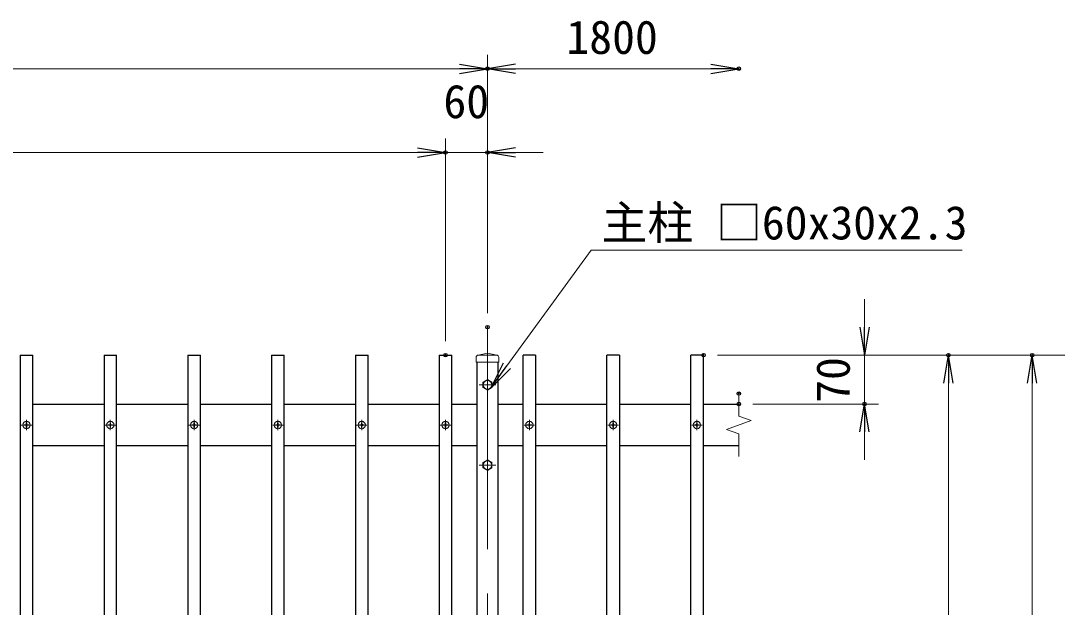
# Model space of a CAD drawing. Units: millimetres, scale not verified. Extents: x -4200 to 4200, y -2970 to 2970.
# Drawn here: x -2048 to -564, y 269 to 1108 of the extents above; entities that cross this region are included whole.
import ezdxf
from ezdxf.enums import TextEntityAlignment as Align

# ---------------------------------------------------------------- set-up
doc = ezdxf.new("R2010")
doc.units = ezdxf.units.MM
doc.header["$LTSCALE"] = 10
doc.header["$PDMODE"] = 32
doc.header["$PDSIZE"] = 5
doc.linetypes.add('USER1', pattern=[50.8, 31.75, -6.35, 6.35, -6.35])
for name, color, linetype, lineweight in [('0-2_D-BMK', 2, 'USER1', 13), ('0-3_D-STR3', 3, 'Continuous', 13), ('0-4_D-STR-DIM', 7, 'Continuous', 13), ('0-5_0', 7, 'Continuous', 25), ('0-9_D-STR1', 1, 'Continuous', 25), ('0-B_D-STR-TXT', 7, 'Continuous', 13)]:
    doc.layers.add(name, color=color, linetype=linetype, lineweight=lineweight)
doc.layers.add('0-6_Defpoints', color=8, linetype='Continuous')
doc.styles.add('ＭＳ ゴシック', font='')
doc.styles.get('ＭＳ ゴシック').set_extended_font_data('MS Gothic')

# ---------------------------------------------------------------- blocks, each defined once
blk = doc.blocks.new('_Open')
at = {"layer": '0-5_0'}
blk.add_line((-10, 1.667), (0, 0), dxfattribs=at)
blk.add_lwpolyline([(-10, -1.667), (0, 0), (-10, 0)], dxfattribs=at)
blk = doc.blocks.new('MLeader1')
at = {"layer": '0-B_D-STR-TXT'}
blk.add_line((-1221.13, 779.88), (-700.03, 779.88), dxfattribs=at)
at = {"layer": '0-B_D-STR-TXT', "lineweight": 25}
blk.add_line((-1346.42, 610.25), (-1375.35, 581.84), dxfattribs=at)
at = {"layer": '0-B_D-STR-TXT'}
blk.add_lwpolyline([(-1351.81, 614.17), (-1231.13, 779.88), (-1221.13, 779.88)], dxfattribs=at)
at = {"layer": '0-B_D-STR-TXT', "lineweight": 25}
blk.add_lwpolyline([(-1357.2, 618.1), (-1375.35, 581.84), (-1351.81, 614.17)], dxfattribs=at)
at = {"layer": '0-B_D-STR-TXT', "style": 'ＭＳ ゴシック'}
blk.add_text('主柱 □60x30x2.3', height=48.09, dxfattribs=at).set_placement((-1216.18, 780.66), align=Align.BOTTOM_LEFT)

msp = doc.modelspace()

# ---------------------------------------------------------------- linework, layer by layer
at = {"layer": '0-2_D-BMK'}
for p, q in [((-1379.62, 669.5), (-1379.62, -490.5)), ((-1367.62, 587), (-1391.62, 587)), ((-2039.62, 537), (-2039.62, 522)), ((-1919.62, 537), (-1919.62, 522)), ((-1799.62, 537), (-1799.62, 522)), ((-1679.62, 537), (-1679.62, 522)), ((-1559.62, 537), (-1559.62, 522)), ((-1439.62, 537), (-1439.62, 522)), ((-1319.62, 537), (-1319.62, 522)), ((-1199.62, 537), (-1199.62, 522)), ((-1079.62, 537), (-1079.62, 522)), ((-2032.12, 529.5), (-2047.12, 529.5)), ((-1912.12, 529.5), (-1927.12, 529.5)), ((-1792.12, 529.5), (-1807.12, 529.5)), ((-1672.12, 529.5), (-1687.12, 529.5)), ((-1552.12, 529.5), (-1567.12, 529.5)), ((-1432.12, 529.5), (-1447.12, 529.5)), ((-1312.12, 529.5), (-1327.12, 529.5)), ((-1192.12, 529.5), (-1207.12, 529.5)), ((-1072.12, 529.5), (-1087.12, 529.5)), ((-1367.62, 472), (-1391.62, 472))]:
    msp.add_line(p, q, dxfattribs=at)
at = {"layer": '0-3_D-STR3'}
for p, q in [((-1395.87, 626.5), (-1395.87, 619.5)), ((-1379.62, 632.5), (-1392.87, 629.5)), ((-1392.87, 629.5), (-1366.37, 629.5)), ((-1379.62, 632.5), (-1366.37, 629.5)), ((-1363.37, 626.5), (-1363.37, 619.5)), ((-1395.87, 619.5), (-1363.37, 619.5)), ((-2041.45, 529.89), (-2042.97, 529.87)), ((-2042.97, 529.87), (-2042.97, 529.14)), ((-2042.97, 529.87), (-2042.97, 529.14)), ((-2041.45, 529.11), (-2042.97, 529.14)), ((-2040.52, 530.37), (-2041.45, 529.89)), ((-2040.52, 528.64), (-2041.45, 529.11)), ((-2040.51, 530.38), (-2040.02, 531.31)), ((-2040.51, 528.62), (-2040.02, 527.7)), ((-2039.99, 532.85), (-2040.02, 531.31)), ((-2039.99, 526.15), (-2040.02, 527.7)), ((-2040.01, 532.85), (-2039.26, 532.85)), ((-2039.99, 526.15), (-2039.26, 526.15)), ((-2039.26, 532.85), (-2039.23, 531.31)), ((-2039.26, 526.15), (-2039.23, 527.7)), ((-2038.74, 530.38), (-2039.23, 531.31)), ((-2038.74, 528.62), (-2039.23, 527.7)), ((-2038.72, 530.37), (-2037.79, 529.89)), ((-2038.72, 528.64), (-2037.79, 529.11)), ((-2037.79, 529.11), (-2036.27, 529.14)), ((-1921.45, 529.89), (-1922.97, 529.87)), ((-1922.97, 529.87), (-1922.97, 529.14)), ((-1922.97, 529.87), (-1922.97, 529.14)), ((-1921.45, 529.11), (-1922.97, 529.14)), ((-1920.52, 530.37), (-1921.45, 529.89)), ((-1920.52, 528.64), (-1921.45, 529.11)), ((-1920.51, 530.38), (-1920.02, 531.31)), ((-1920.51, 528.62), (-1920.02, 527.7)), ((-1919.99, 532.85), (-1920.02, 531.31)), ((-1919.99, 526.15), (-1920.02, 527.7)), ((-1920.01, 532.85), (-1919.26, 532.85)), ((-1919.99, 526.15), (-1919.26, 526.15)), ((-1919.26, 532.85), (-1919.23, 531.31)), ((-1919.26, 526.15), (-1919.23, 527.7)), ((-1918.74, 530.38), (-1919.23, 531.31)), ((-1918.74, 528.62), (-1919.23, 527.7)), ((-1918.72, 530.37), (-1917.79, 529.89)), ((-1918.72, 528.64), (-1917.79, 529.11)), ((-1917.79, 529.11), (-1916.27, 529.14)), ((-1801.45, 529.89), (-1802.97, 529.87)), ((-1802.97, 529.87), (-1802.97, 529.14)), ((-1802.97, 529.87), (-1802.97, 529.14)), ((-1801.45, 529.11), (-1802.97, 529.14)), ((-1800.52, 530.37), (-1801.45, 529.89)), ((-1800.52, 528.64), (-1801.45, 529.11)), ((-1800.51, 530.38), (-1800.02, 531.31)), ((-1800.51, 528.62), (-1800.02, 527.7)), ((-1799.99, 532.85), (-1800.02, 531.31)), ((-1799.99, 526.15), (-1800.02, 527.7)), ((-1800.01, 532.85), (-1799.26, 532.85)), ((-1799.99, 526.15), (-1799.26, 526.15)), ((-1799.26, 532.85), (-1799.23, 531.31)), ((-1799.26, 526.15), (-1799.23, 527.7)), ((-1798.74, 530.38), (-1799.23, 531.31)), ((-1798.74, 528.62), (-1799.23, 527.7)), ((-1798.72, 530.37), (-1797.79, 529.89)), ((-1798.72, 528.64), (-1797.79, 529.11)), ((-1797.79, 529.11), (-1796.27, 529.14)), ((-1681.45, 529.89), (-1682.97, 529.87)), ((-1682.97, 529.87), (-1682.97, 529.14)), ((-1682.97, 529.87), (-1682.97, 529.14)), ((-1681.45, 529.11), (-1682.97, 529.14)), ((-1680.52, 530.37), (-1681.45, 529.89)), ((-1680.52, 528.64), (-1681.45, 529.11)), ((-1680.51, 530.38), (-1680.02, 531.31)), ((-1680.51, 528.62), (-1680.02, 527.7)), ((-1679.99, 532.85), (-1680.02, 531.31)), ((-1679.99, 526.15), (-1680.02, 527.7)), ((-1680.01, 532.85), (-1679.26, 532.85)), ((-1679.99, 526.15), (-1679.26, 526.15)), ((-1679.26, 532.85), (-1679.23, 531.31)), ((-1679.26, 526.15), (-1679.23, 527.7)), ((-1678.74, 530.38), (-1679.23, 531.31)), ((-1678.74, 528.62), (-1679.23, 527.7)), ((-1678.72, 530.37), (-1677.79, 529.89)), ((-1678.72, 528.64), (-1677.79, 529.11)), ((-1677.79, 529.11), (-1676.27, 529.14)), ((-1561.45, 529.89), (-1562.97, 529.87)), ((-1562.97, 529.87), (-1562.97, 529.14)), ((-1562.97, 529.87), (-1562.97, 529.14)), ((-1561.45, 529.11), (-1562.97, 529.14)), ((-1560.52, 530.37), (-1561.45, 529.89)), ((-1560.52, 528.64), (-1561.45, 529.11)), ((-1560.51, 530.38), (-1560.02, 531.31)), ((-1560.51, 528.62), (-1560.02, 527.7)), ((-1559.99, 532.85), (-1560.02, 531.31)), ((-1559.99, 526.15), (-1560.02, 527.7)), ((-1560.01, 532.85), (-1559.26, 532.85)), ((-1559.99, 526.15), (-1559.26, 526.15)), ((-1559.26, 532.85), (-1559.23, 531.31)), ((-1559.26, 526.15), (-1559.23, 527.7)), ((-1558.74, 530.38), (-1559.23, 531.31)), ((-1558.74, 528.62), (-1559.23, 527.7)), ((-1558.72, 530.37), (-1557.79, 529.89)), ((-1558.72, 528.64), (-1557.79, 529.11)), ((-1557.79, 529.11), (-1556.27, 529.14)), ((-1441.45, 529.89), (-1442.97, 529.87)), ((-1442.97, 529.87), (-1442.97, 529.14)), ((-1442.97, 529.87), (-1442.97, 529.14)), ((-1441.45, 529.11), (-1442.97, 529.14)), ((-1440.52, 530.37), (-1441.45, 529.89)), ((-1440.52, 528.64), (-1441.45, 529.11)), ((-1440.51, 530.38), (-1440.02, 531.31)), ((-1440.51, 528.62), (-1440.02, 527.7)), ((-1439.99, 532.85), (-1440.02, 531.31)), ((-1439.99, 526.15), (-1440.02, 527.7)), ((-1440.01, 532.85), (-1439.26, 532.85)), ((-1439.99, 526.15), (-1439.26, 526.15)), ((-1439.26, 532.85), (-1439.23, 531.31)), ((-1439.26, 526.15), (-1439.23, 527.7)), ((-1438.74, 530.38), (-1439.23, 531.31)), ((-1438.74, 528.62), (-1439.23, 527.7)), ((-1438.72, 530.37), (-1437.79, 529.89)), ((-1438.72, 528.64), (-1437.79, 529.11)), ((-1437.79, 529.11), (-1436.27, 529.14)), ((-1321.45, 529.89), (-1322.97, 529.87)), ((-1322.97, 529.87), (-1322.97, 529.14)), ((-1322.97, 529.87), (-1322.97, 529.14)), ((-1321.45, 529.11), (-1322.97, 529.14)), ((-1320.52, 530.37), (-1321.45, 529.89)), ((-1320.52, 528.64), (-1321.45, 529.11)), ((-1320.51, 530.38), (-1320.02, 531.31)), ((-1320.51, 528.62), (-1320.02, 527.7)), ((-1319.99, 532.85), (-1320.02, 531.31)), ((-1319.99, 526.15), (-1320.02, 527.7)), ((-1320.01, 532.85), (-1319.26, 532.85)), ((-1319.99, 526.15), (-1319.26, 526.15)), ((-1319.26, 532.85), (-1319.23, 531.31)), ((-1319.26, 526.15), (-1319.23, 527.7)), ((-1318.74, 530.38), (-1319.23, 531.31)), ((-1318.74, 528.62), (-1319.23, 527.7)), ((-1318.72, 530.37), (-1317.79, 529.89)), ((-1318.72, 528.64), (-1317.79, 529.11)), ((-1317.79, 529.11), (-1316.27, 529.14)), ((-1201.45, 529.89), (-1202.97, 529.87)), ((-1202.97, 529.87), (-1202.97, 529.14)), ((-1202.97, 529.87), (-1202.97, 529.14)), ((-1201.45, 529.11), (-1202.97, 529.14)), ((-1200.52, 530.37), (-1201.45, 529.89)), ((-1200.52, 528.64), (-1201.45, 529.11)), ((-1200.51, 530.38), (-1200.02, 531.31)), ((-1200.51, 528.62), (-1200.02, 527.7)), ((-1199.99, 532.85), (-1200.02, 531.31)), ((-1199.99, 526.15), (-1200.02, 527.7)), ((-1200.01, 532.85), (-1199.26, 532.85)), ((-1199.99, 526.15), (-1199.26, 526.15)), ((-1199.26, 532.85), (-1199.23, 531.31)), ((-1199.26, 526.15), (-1199.23, 527.7)), ((-1198.74, 530.38), (-1199.23, 531.31)), ((-1198.74, 528.62), (-1199.23, 527.7)), ((-1198.72, 530.37), (-1197.79, 529.89)), ((-1198.72, 528.64), (-1197.79, 529.11)), ((-1197.79, 529.11), (-1196.27, 529.14)), ((-1081.45, 529.89), (-1082.97, 529.87)), ((-1082.97, 529.87), (-1082.97, 529.14)), ((-1082.97, 529.87), (-1082.97, 529.14)), ((-1081.45, 529.11), (-1082.97, 529.14)), ((-1080.52, 530.37), (-1081.45, 529.89)), ((-1080.52, 528.64), (-1081.45, 529.11)), ((-1080.51, 530.38), (-1080.02, 531.31)), ((-1080.51, 528.62), (-1080.02, 527.7)), ((-1079.99, 532.85), (-1080.02, 531.31)), ((-1079.99, 526.15), (-1080.02, 527.7)), ((-1080.01, 532.85), (-1079.26, 532.85)), ((-1079.99, 526.15), (-1079.26, 526.15)), ((-1079.26, 532.85), (-1079.23, 531.31)), ((-1079.26, 526.15), (-1079.23, 527.7)), ((-1078.74, 530.38), (-1079.23, 531.31)), ((-1078.74, 528.62), (-1079.23, 527.7)), ((-1078.72, 530.37), (-1077.79, 529.89)), ((-1078.72, 528.64), (-1077.79, 529.11)), ((-1077.79, 529.11), (-1076.27, 529.14))]:
    msp.add_line(p, q, dxfattribs=at)
for points in [[(-1373.12, 590.75), (-1379.62, 594.51), (-1386.12, 590.75), (-1386.12, 583.25), (-1379.62, 579.5), (-1373.12, 583.25)], [(-1373.12, 475.75), (-1379.62, 479.51), (-1386.12, 475.75), (-1386.12, 468.25), (-1379.62, 464.5), (-1373.12, 468.25)]]:
    msp.add_lwpolyline(points, close=True, dxfattribs=at)
for points in [[(-2037.79, 529.89), (-2036.27, 529.87), (-2036.27, 529.14)], [(-1917.79, 529.89), (-1916.27, 529.87), (-1916.27, 529.14)], [(-1797.79, 529.89), (-1796.27, 529.87), (-1796.27, 529.14)], [(-1677.79, 529.89), (-1676.27, 529.87), (-1676.27, 529.14)], [(-1557.79, 529.89), (-1556.27, 529.87), (-1556.27, 529.14)], [(-1437.79, 529.89), (-1436.27, 529.87), (-1436.27, 529.14)], [(-1317.79, 529.89), (-1316.27, 529.87), (-1316.27, 529.14)], [(-1197.79, 529.89), (-1196.27, 529.87), (-1196.27, 529.14)], [(-1077.79, 529.89), (-1076.27, 529.87), (-1076.27, 529.14)]]:
    msp.add_lwpolyline(points, dxfattribs=at)
for centre, radius in [((-1379.62, 587), 6.25), ((-2039.62, 529.5), 5.25), ((-1919.62, 529.5), 5.25), ((-1799.62, 529.5), 5.25), ((-1679.62, 529.5), 5.25), ((-1559.62, 529.5), 5.25), ((-1439.62, 529.5), 5.25), ((-1319.62, 529.5), 5.25), ((-1199.62, 529.5), 5.25), ((-1079.62, 529.5), 5.25), ((-1379.62, 472), 6.25)]:
    msp.add_circle(centre, radius, dxfattribs=at)
for centre, start, end in [((-1392.87, 626.5), 90, 180), ((-1366.37, 626.5), 0, 90)]:
    msp.add_arc(centre, 3, start, end, dxfattribs=at)
at = {"layer": '0-4_D-STR-DIM'}
for p, q in [((-1379.62, 689.5), (-1379.62, 1059.5)), ((-1379.62, 689.5), (-1379.62, 1059.5)), ((-3139.62, 1039.5), (-1419.62, 1039.5)), ((-1339.62, 1039.5), (-1059.62, 1039.5)), ((-1439.62, 649.5), (-1439.62, 939.5)), ((-1439.62, 649.5), (-1439.62, 939.5)), ((-1379.62, 689.5), (-1379.62, 939.5)), ((-3079.62, 919.5), (-1479.62, 919.5)), ((-1479.62, 919.5), (-1519.62, 919.5)), ((-1439.62, 919.5), (-1379.62, 919.5)), ((-1339.62, 919.5), (-1299.62, 919.5)), ((-839.62, 669.5), (-839.62, 709.5)), ((-1050.12, 629.5), (-699.62, 629.5)), ((-1050.12, 629.5), (-579.62, 629.5)), ((-1050.12, 629.5), (-459.1, 629.5)), ((-1050.12, 629.5), (-819.62, 629.5)), ((-839.62, 629.5), (-839.62, 559.5)), ((-719.62, -180.5), (-719.62, 589.5)), ((-599.62, -230.5), (-599.62, 589.5)), ((-1019.62, 574.5), (-1019.62, 542.33)), ((-999.62, 559.5), (-819.62, 559.5)), ((-1037.24, 523.09), (-1002, 535.91)), ((-1002, 535.91), (-1019.62, 542.33)), ((-1019.62, 516.68), (-1037.24, 523.09)), ((-839.62, 519.5), (-839.62, 479.5)), ((-1019.62, 516.68), (-1019.62, 484.5))]:
    msp.add_line(p, q, dxfattribs=at)
at = {"layer": '0-6_Defpoints'}
for p in [(-1379.62, 1039.5), (-1019.62, 1039.5), (-1439.62, 919.5), (-1379.62, 919.5), (-1379.62, 669.5), (-1439.62, 629.5), (-1070.12, 629.5), (-719.62, 629.5), (-599.62, 629.5), (-1019.62, 574.5), (-1019.62, 559.5), (-839.62, 559.5)]:
    msp.add_point(p, dxfattribs=at)
at = {"layer": '0-9_D-STR1'}
for p, q in [((-2048.62, 629.5), (-2030.62, 629.5)), ((-1928.62, 629.5), (-1910.62, 629.5)), ((-1808.62, 629.5), (-1790.62, 629.5)), ((-1688.62, 629.5), (-1670.62, 629.5)), ((-1568.62, 629.5), (-1550.62, 629.5)), ((-1448.62, 629.5), (-1430.62, 629.5)), ((-1310.62, 629.5), (-1328.62, 629.5)), ((-1190.62, 629.5), (-1208.62, 629.5)), ((-1070.62, 629.5), (-1088.62, 629.5)), ((-1394.62, 619.5), (-1394.62, -440.5)), ((-1364.62, 619.5), (-1364.62, -440.5)), ((-2030.62, 559.5), (-1928.62, 559.5)), ((-1910.62, 559.5), (-1808.62, 559.5)), ((-1790.62, 559.5), (-1688.62, 559.5)), ((-1670.62, 559.5), (-1568.62, 559.5)), ((-1550.62, 559.5), (-1448.62, 559.5)), ((-1430.62, 559.5), (-1394.62, 559.5)), ((-1364.62, 559.5), (-1328.62, 559.5)), ((-1310.62, 559.5), (-1208.62, 559.5)), ((-1190.62, 559.5), (-1088.62, 559.5)), ((-1070.62, 559.5), (-1019.62, 559.5)), ((-1928.62, 499.5), (-2030.62, 499.5)), ((-1808.62, 499.5), (-1910.62, 499.5)), ((-1688.62, 499.5), (-1790.62, 499.5)), ((-1568.62, 499.5), (-1670.62, 499.5)), ((-1448.62, 499.5), (-1550.62, 499.5)), ((-1394.62, 499.5), (-1430.62, 499.5)), ((-1328.62, 499.5), (-1364.62, 499.5)), ((-1208.62, 499.5), (-1310.62, 499.5)), ((-1088.62, 499.5), (-1190.62, 499.5)), ((-1019.62, 499.5), (-1070.62, 499.5))]:
    msp.add_line(p, q, dxfattribs=at)
for points in [[(-2048.62, 629.5), (-2048.62, -220.5), (-2030.62, -220.5), (-2030.62, 629.5)], [(-1928.62, 629.5), (-1928.62, -220.5), (-1910.62, -220.5), (-1910.62, 629.5)], [(-1808.62, 629.5), (-1808.62, -220.5), (-1790.62, -220.5), (-1790.62, 629.5)], [(-1688.62, 629.5), (-1688.62, -220.5), (-1670.62, -220.5), (-1670.62, 629.5)], [(-1568.62, 629.5), (-1568.62, -220.5), (-1550.62, -220.5), (-1550.62, 629.5)], [(-1448.62, 629.5), (-1448.62, -220.5), (-1430.62, -220.5), (-1430.62, 629.5)], [(-1310.62, 629.5), (-1310.62, -220.5), (-1328.62, -220.5), (-1328.62, 629.5)], [(-1190.62, 629.5), (-1190.62, -220.5), (-1208.62, -220.5), (-1208.62, 629.5)], [(-1070.62, 629.5), (-1070.62, -220.5), (-1088.62, -220.5), (-1088.62, 629.5)]]:
    msp.add_lwpolyline(points, dxfattribs=at)

# ---------------------------------------------------------------- block references
at = {"layer": '0-4_D-STR-DIM', "xscale": 4, "yscale": 4}
for p in [(-1379.62, 1039.5), (-1019.62, 1039.5), (-1439.62, 919.5), (-1439.62, 919.5)]:
    msp.add_blockref('_Open', p, dxfattribs=at)
for p, rotation in [((-1379.62, 1039.5), 180), ((-1379.62, 919.5), 180), ((-839.62, 629.5), 270), ((-719.62, 629.5), 90), ((-599.62, 629.5), 90), ((-839.62, 559.5), 90)]:
    msp.add_blockref('_Open', p, dxfattribs=dict(at, rotation=rotation))
at = {"layer": '0-B_D-STR-TXT'}
msp.add_blockref('MLeader1', (0, 0), dxfattribs=at)

# ---------------------------------------------------------------- texts
at = {"layer": '0-4_D-STR-DIM', "style": 'ＭＳ ゴシック'}
for s, p in [('1800', (-1266.52, 1046.25)), ('60', (-1442.62, 954.25))]:
    msp.add_text(s, height=48.09, dxfattribs=at).set_placement(p, align=Align.BOTTOM_LEFT)
msp.add_text('70', height=48.09, rotation=90, dxfattribs=at).set_placement((-846.37, 561.25), align=Align.BOTTOM_LEFT)

doc.saveas('drawing.dxf')
